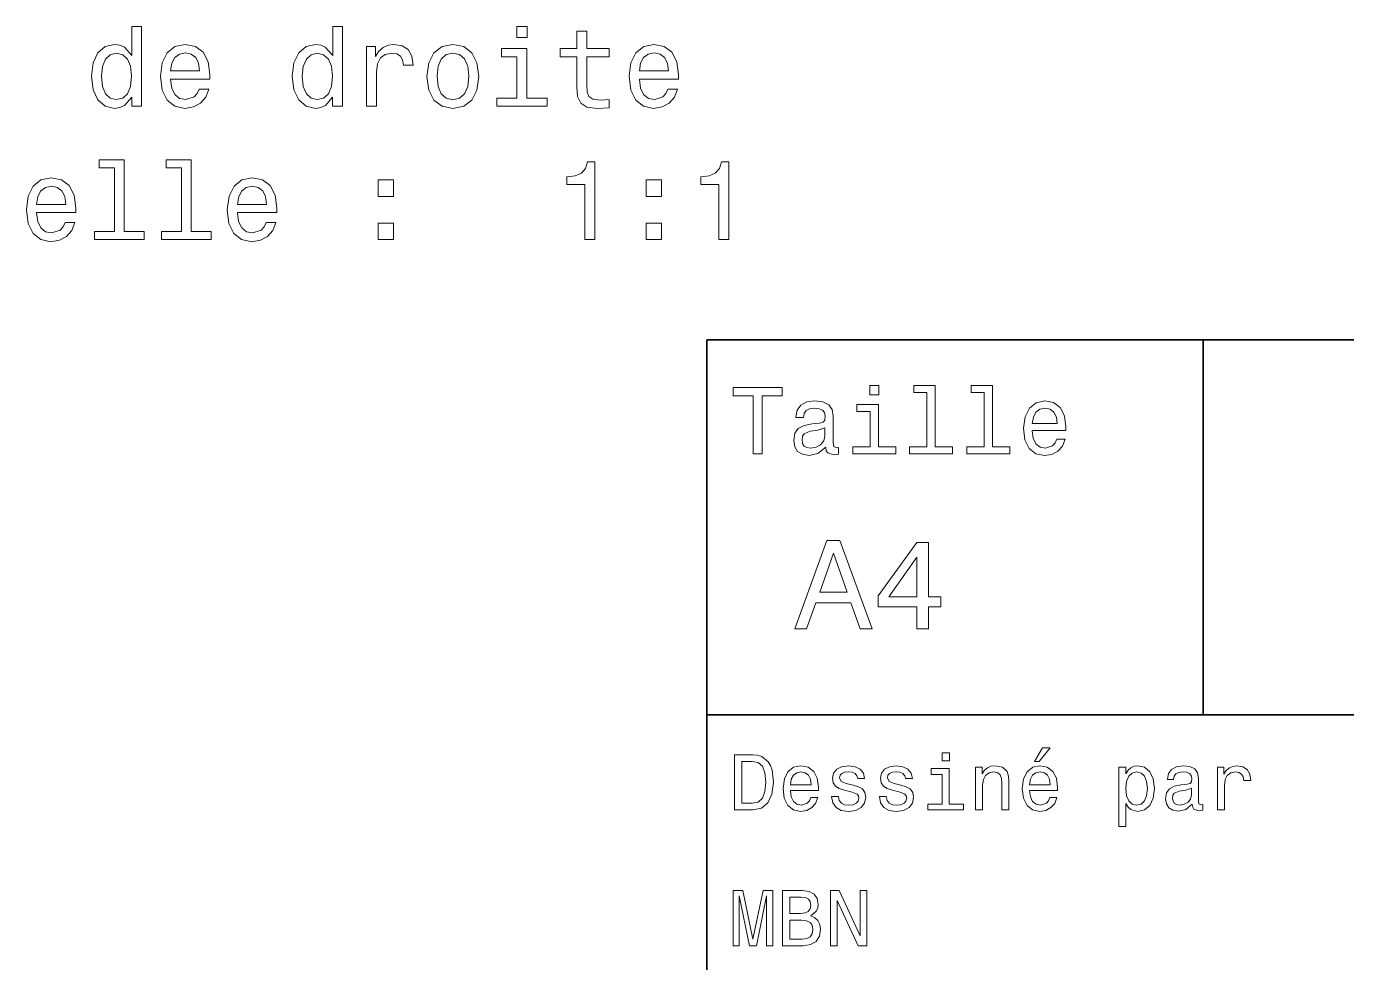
# Model space of a CAD drawing. Extents: x 0 to 297, y 0 to 210.
# Drawn here: x 66.1 to 126, y 41.8 to 84.2 of the extents above; entities that cross this region are included whole.
import ezdxf

# ---------------------------------------------------------------- set-up
doc = ezdxf.new("R2010")
doc.units = 0

msp = doc.modelspace()

# ---------------------------------------------------------------- linework, layer by layer
at = {"color": 7, "lineweight": 35}
for p, q in [((97, 10), (97, 70)), ((97, 70), (287, 70)), ((97, 53), (162, 53))]:
    msp.add_line(p, q, dxfattribs=at)
at = {"color": 7, "lineweight": 35, "ltscale": 0.425}
msp.add_line((119.5, 53), (119.5, 70), dxfattribs=at)
at = {"color": 7, "lineweight": 13}
for points in [[(70.923454, 81.017044), (70.923454, 80.598457), (71.367256, 80.598457), (71.367256, 84.219498), (70.928497, 84.219498), (70.928497, 82.893127), (70.590599, 83.276413), (70.383827, 83.367188), (70.146797, 83.402489), (69.718124, 83.301628), (69.385269, 83.019203), (69.168411, 82.565315), (69.092766, 81.955086), (69.168411, 81.344856), (69.385269, 80.885918), (69.718124, 80.598457), (70.146797, 80.50264), (70.383827, 80.537941), (70.595642, 80.628716)], [(80.031525, 81.017044), (80.031525, 80.598457), (80.475327, 80.598457), (80.475327, 84.219498), (80.036568, 84.219498), (80.036568, 82.893127), (79.698669, 83.276413), (79.491898, 83.367188), (79.254868, 83.402489), (78.826195, 83.301628), (78.49334, 83.019203), (78.276482, 82.565315), (78.200836, 81.955086), (78.276482, 81.344856), (78.49334, 80.885918), (78.826195, 80.598457), (79.254868, 80.50264), (79.491898, 80.537941), (79.703712, 80.628716)], [(88.847084, 84.219498), (88.378067, 84.219498), (88.378067, 83.715172), (88.847084, 83.715172)], [(91.106445, 82.837654), (91.106445, 81.481026), (91.136703, 81.042259), (91.277924, 80.73967), (91.560341, 80.563156), (92.039444, 80.50264), (92.563942, 80.527855), (92.563942, 80.91114), (92.180656, 80.880875), (91.832672, 80.921227), (91.646072, 81.047302), (91.565384, 81.259117), (91.550255, 81.556671), (91.550255, 82.837654), (92.563942, 82.837654), (92.563942, 83.215889), (91.550255, 83.215889), (91.550255, 84.007683), (91.106445, 84.007683), (91.106445, 83.215889), (90.339874, 83.215889), (90.339874, 82.837654)], [(72.68354, 81.823959), (74.458755, 81.823959), (74.463799, 82.030731), (74.38311, 82.610703), (74.161209, 83.044426), (73.808182, 83.306671), (73.339157, 83.402489), (72.880226, 83.301628), (72.527199, 83.019203), (72.300255, 82.560272), (72.219566, 81.955086), (72.295212, 81.33477), (72.522156, 80.880875), (72.87014, 80.598457), (73.324028, 80.50264), (73.717407, 80.568199), (74.040169, 80.73967), (74.277199, 81.012001), (74.413368, 81.375114), (73.974609, 81.375114), (73.883827, 81.173386), (73.752701, 81.022087), (73.379509, 80.901054), (73.092041, 80.956528), (72.875183, 81.133041), (72.733971, 81.420502), (72.68354, 81.80883)], [(81.56971, 80.598457), (82.013512, 80.598457), (82.013512, 82.146729), (82.058899, 82.519928), (82.195068, 82.787216), (82.416969, 82.948601), (82.714523, 83.004074), (82.936424, 82.968773), (83.102852, 82.867912), (83.203712, 82.696442), (83.239014, 82.464455), (83.687866, 82.464455), (83.62735, 82.872955), (83.460922, 83.165459), (83.18354, 83.341972), (82.805298, 83.402489), (82.548096, 83.362144), (82.326195, 83.261284), (82.129509, 83.089813), (81.973167, 82.857826), (81.973167, 83.306671), (81.56971, 83.306671)], [(84.308182, 81.950043), (84.38887, 81.33477), (84.620857, 80.880875), (84.989014, 80.598457), (85.483253, 80.50264), (85.972443, 80.598457), (86.340599, 80.875832), (86.572586, 81.329727), (86.658325, 81.950043), (86.572586, 82.565315), (86.340599, 83.024246), (85.972443, 83.301628), (85.483253, 83.402489), (84.989014, 83.301628), (84.620857, 83.019203), (84.38887, 82.565315)], [(88.831955, 80.971657), (88.831955, 83.215889), (87.692184, 83.215889), (87.692184, 82.837654), (88.388153, 82.837654), (88.388153, 80.971657), (87.48037, 80.971657), (87.48037, 80.598457), (89.749817, 80.598457), (89.749817, 80.971657)], [(93.935699, 81.823959), (95.710915, 81.823959), (95.715958, 82.030731), (95.635269, 82.610703), (95.413361, 83.044426), (95.060333, 83.306671), (94.591324, 83.402489), (94.132385, 83.301628), (93.779358, 83.019203), (93.552414, 82.560272), (93.471725, 81.955086), (93.547371, 81.33477), (93.774315, 80.880875), (94.122299, 80.598457), (94.576187, 80.50264), (94.969559, 80.568199), (95.292328, 80.73967), (95.529358, 81.012001), (95.665527, 81.375114), (95.226761, 81.375114), (95.135986, 81.173386), (95.004868, 81.022087), (94.631668, 80.901054), (94.3442, 80.956528), (94.127342, 81.133041), (93.98613, 81.420502), (93.935699, 81.80883)], [(70.222443, 83.004074), (70.514954, 82.933472), (70.736855, 82.736786), (70.867981, 82.408974), (70.918411, 81.955086), (70.867981, 81.496155), (70.736855, 81.168343), (70.514954, 80.966614), (70.222443, 80.901054), (69.945068, 80.966614), (69.733253, 81.168343), (69.592041, 81.501198), (69.546654, 81.955086), (69.592041, 82.403931), (69.733253, 82.731743), (69.945068, 82.933472)], [(72.68354, 82.197159), (72.739014, 82.545143), (72.875183, 82.802345), (73.081955, 82.958687), (73.354294, 83.01416), (73.621582, 82.958687), (73.828354, 82.802345), (73.954437, 82.545143), (73.999825, 82.197159)], [(79.330521, 83.004074), (79.623024, 82.933472), (79.844925, 82.736786), (79.976051, 82.408974), (80.026482, 81.955086), (79.976051, 81.496155), (79.844925, 81.168343), (79.623024, 80.966614), (79.330521, 80.901054), (79.053139, 80.966614), (78.841324, 81.168343), (78.700111, 81.501198), (78.654724, 81.955086), (78.700111, 82.403931), (78.841324, 82.731743), (79.053139, 82.933472)], [(84.76207, 81.955086), (84.807457, 82.408974), (84.948669, 82.736786), (85.175613, 82.938515), (85.483253, 83.009117), (85.785843, 82.938515), (86.012787, 82.741829), (86.153999, 82.408974), (86.204437, 81.955086), (86.153999, 81.496155), (86.012787, 81.1633), (85.785843, 80.961571), (85.483253, 80.896011), (85.175613, 80.961571), (84.948669, 81.1633), (84.807457, 81.496155)], [(93.935699, 82.197159), (93.991173, 82.545143), (94.127342, 82.802345), (94.334114, 82.958687), (94.606445, 83.01416), (94.873741, 82.958687), (95.080513, 82.802345), (95.206589, 82.545143), (95.251984, 82.197159)], [(70.141754, 77.799469), (70.141754, 74.924828), (69.228928, 74.924828), (69.228928, 74.551628), (71.49334, 74.551628), (71.49334, 74.924828), (70.585556, 74.924828), (70.585556, 78.172668), (69.445786, 78.172668), (69.445786, 77.799469)], [(73.17778, 77.799469), (73.17778, 74.924828), (72.264954, 74.924828), (72.264954, 74.551628), (74.529358, 74.551628), (74.529358, 74.924828), (73.621582, 74.924828), (73.621582, 78.172668), (72.481812, 78.172668), (72.481812, 77.799469)], [(91.464523, 74.551628), (91.923447, 74.551628), (91.923447, 78.076843), (91.580513, 78.076843), (91.489731, 77.769211), (91.308182, 77.562439), (91.0308, 77.441399), (90.647514, 77.401054), (90.647514, 77.042984), (91.464523, 77.042984)], [(97.53656, 74.551628), (97.995499, 74.551628), (97.995499, 78.076843), (97.652557, 78.076843), (97.561783, 77.769211), (97.380219, 77.562439), (97.102844, 77.441399), (96.719559, 77.401054), (96.719559, 77.042984), (97.53656, 77.042984)], [(66.611496, 75.77713), (68.386711, 75.77713), (68.391754, 75.983902), (68.311066, 76.563873), (68.089157, 76.997597), (67.736137, 77.259842), (67.267113, 77.355659), (66.808182, 77.254799), (66.455154, 76.972374), (66.22821, 76.513443), (66.147514, 75.908257), (66.223167, 75.287941), (66.450111, 74.834045), (66.798096, 74.551628), (67.251984, 74.455811), (67.645355, 74.52137), (67.968124, 74.692841), (68.205154, 74.965172), (68.341324, 75.328285), (67.902557, 75.328285), (67.811783, 75.126556), (67.680656, 74.975258), (67.307457, 74.854225), (67.019997, 74.909698), (66.803139, 75.086212), (66.661926, 75.373672), (66.611496, 75.762001)], [(75.719566, 75.77713), (77.494781, 75.77713), (77.499825, 75.983902), (77.419128, 76.563873), (77.197227, 76.997597), (76.844208, 77.259842), (76.375183, 77.355659), (75.916252, 77.254799), (75.563225, 76.972374), (75.336281, 76.513443), (75.255585, 75.908257), (75.331238, 75.287941), (75.558182, 74.834045), (75.906166, 74.551628), (76.360054, 74.455811), (76.753426, 74.52137), (77.076195, 74.692841), (77.313225, 74.965172), (77.449387, 75.328285), (77.010628, 75.328285), (76.919853, 75.126556), (76.788727, 74.975258), (76.415527, 74.854225), (76.128067, 74.909698), (75.911209, 75.086212), (75.769997, 75.373672), (75.719566, 75.762001)], [(82.099243, 76.5084), (82.795212, 76.5084), (82.795212, 77.259842), (82.099243, 77.259842)], [(94.243332, 76.5084), (94.939301, 76.5084), (94.939301, 77.259842), (94.243332, 77.259842)], [(66.611496, 76.15033), (66.666969, 76.498314), (66.803139, 76.755516), (67.009911, 76.911858), (67.282242, 76.967331), (67.549538, 76.911858), (67.75631, 76.755516), (67.882385, 76.498314), (67.92778, 76.15033)], [(75.719566, 76.15033), (75.77504, 76.498314), (75.911209, 76.755516), (76.117981, 76.911858), (76.390312, 76.967331), (76.657608, 76.911858), (76.86438, 76.755516), (76.990456, 76.498314), (77.035843, 76.15033)], [(82.099243, 74.551628), (82.795212, 74.551628), (82.795212, 75.30307), (82.099243, 75.30307)], [(94.243332, 74.551628), (94.939301, 74.551628), (94.939301, 75.30307), (94.243332, 75.30307)], [(99.102303, 64.837173), (99.5, 64.837173), (99.5, 67.47406), (100.407784, 67.47406), (100.407784, 67.837173), (98.190201, 67.837173), (98.190201, 67.47406), (99.102303, 67.47406)], [(104.786743, 67.940918), (104.384727, 67.940918), (104.384727, 67.508644), (104.786743, 67.508644)], [(106.969742, 67.621033), (106.969742, 65.157059), (106.187317, 65.157059), (106.187317, 64.837173), (108.128242, 64.837173), (108.128242, 65.157059), (107.350143, 65.157059), (107.350143, 67.940918), (106.373199, 67.940918), (106.373199, 67.621033)], [(109.572044, 67.621033), (109.572044, 65.157059), (108.789627, 65.157059), (108.789627, 64.837173), (110.730545, 64.837173), (110.730545, 65.157059), (109.952454, 65.157059), (109.952454, 67.940918), (108.975502, 67.940918), (108.975502, 67.621033)], [(102.387611, 65.139771), (102.387611, 65.126801), (102.409225, 64.979828), (102.47406, 64.876076), (102.746399, 64.793945), (102.958214, 64.828529), (102.958214, 65.122475), (102.867432, 65.109505), (102.746399, 65.165703), (102.724785, 65.338615), (102.724785, 66.540344), (102.672913, 66.84726), (102.521614, 67.0634), (102.257927, 67.193085), (101.886169, 67.240631), (101.523056, 67.188759), (101.255043, 67.041786), (101.086456, 66.812675), (101.030258, 66.510086), (101.030258, 66.484146), (101.371758, 66.484146), (101.402016, 66.665703), (101.497116, 66.795387), (101.65274, 66.873199), (101.873199, 66.903458), (102.085014, 66.881844), (102.236313, 66.817001), (102.327087, 66.704605), (102.357346, 66.548988), (102.340057, 66.367432), (102.270897, 66.276657), (102.097984, 66.233429), (101.773773, 66.198845), (101.402016, 66.121033), (101.138329, 65.982704), (100.982712, 65.766571), (100.935158, 65.446686), (100.978386, 65.161385), (101.112389, 64.949562), (101.328529, 64.815559), (101.626801, 64.768013), (102.028816, 64.858788)], [(104.773773, 65.157059), (104.773773, 67.080688), (103.796829, 67.080688), (103.796829, 66.756485), (104.393372, 66.756485), (104.393372, 65.157059), (103.615273, 65.157059), (103.615273, 64.837173), (105.560516, 64.837173), (105.560516, 65.157059)], [(111.750717, 65.887604), (113.272339, 65.887604), (113.276657, 66.064842), (113.207497, 66.561958), (113.017288, 66.933716), (112.714699, 67.158501), (112.312683, 67.240631), (111.919312, 67.154175), (111.616714, 66.912102), (111.422188, 66.51873), (111.353027, 66), (111.41787, 65.4683), (111.612396, 65.079247), (111.91066, 64.837173), (112.299713, 64.755043), (112.636887, 64.811234), (112.913544, 64.958214), (113.116714, 65.191643), (113.233429, 65.502876), (112.857346, 65.502876), (112.779541, 65.329971), (112.667145, 65.200287), (112.34726, 65.096542), (112.100868, 65.144089), (111.914986, 65.295387), (111.793945, 65.541786), (111.750717, 65.874634)], [(111.750717, 66.207489), (111.798271, 66.50576), (111.914986, 66.726219), (112.092216, 66.860229), (112.325653, 66.907776), (112.554756, 66.860229), (112.731987, 66.726219), (112.840057, 66.50576), (112.878967, 66.207489)], [(102.344383, 65.649857), (102.292511, 65.425072), (102.154182, 65.252159), (101.946686, 65.139771), (101.691643, 65.100861), (101.527374, 65.122475), (101.41066, 65.191643), (101.337173, 65.312675), (101.315559, 65.481262), (101.332855, 65.632561), (101.402016, 65.740631), (101.678673, 65.861671), (102.028816, 65.913544), (102.344383, 66.017288)], [(100.982712, 56.9049), (101.51297, 56.9049), (101.933716, 58.080692), (103.530258, 58.080692), (103.951012, 56.9049), (104.492798, 56.9049), (103.028816, 60.910664), (102.440926, 60.910664)], [(106.521614, 56.9049), (107.040344, 56.9049), (107.040344, 57.896255), (107.610954, 57.896255), (107.610954, 58.357349), (107.040344, 58.357349), (107.040344, 60.818443), (106.515854, 60.818443), (104.763687, 58.403458), (104.763687, 57.896255), (106.521614, 57.896255)], [(102.118156, 58.570606), (102.734871, 60.334293), (103.351585, 58.570606)], [(105.247841, 58.357349), (106.521614, 60.149857), (106.521614, 58.357349)], [(111.84726, 50.88797), (112.059799, 50.88797), (112.560516, 51.500362), (112.207489, 51.500362)], [(99.080688, 51.190563), (98.248558, 51.190563), (98.248558, 48.690563), (99.080688, 48.690563), (99.473343, 48.769814), (99.765129, 49.011169), (99.945244, 49.40382), (100.010086, 49.940563), (99.952446, 50.488113), (99.880402, 50.70425), (99.779541, 50.877163), (99.487755, 51.111313), (99.296829, 51.168949)], [(99.055473, 50.891571), (99.329254, 50.837536), (99.516571, 50.671829), (99.628242, 50.376442), (99.664268, 49.940563), (99.624641, 49.519093), (99.51297, 49.223705), (99.322044, 49.047192), (99.055473, 48.989555), (98.583572, 48.989555), (98.583572, 50.891571)], [(107.992798, 51.27702), (107.657784, 51.27702), (107.657784, 50.916786), (107.992798, 50.916786)], [(100.784584, 49.565922), (102.052597, 49.565922), (102.056198, 49.713619), (101.998558, 50.127884), (101.840057, 50.437683), (101.587898, 50.625), (101.252884, 50.693443), (100.925072, 50.621399), (100.672913, 50.41967), (100.510803, 50.091862), (100.453171, 49.659584), (100.507202, 49.216499), (100.669312, 48.892292), (100.91787, 48.690563), (101.242073, 48.62212), (101.523056, 48.668949), (101.753601, 48.791428), (101.922913, 48.98595), (102.020172, 49.245319), (101.706772, 49.245319), (101.64193, 49.101227), (101.548271, 48.993156), (101.2817, 48.9067), (101.07637, 48.946327), (100.921471, 49.072407), (100.820602, 49.27774), (100.784584, 49.555115)], [(100.784584, 49.832493), (100.824211, 50.081055), (100.921471, 50.264771), (101.069168, 50.376442), (101.263687, 50.416069), (101.454613, 50.376442), (101.602303, 50.264771), (101.69236, 50.081055), (101.724785, 49.832493)], [(103.623199, 49.818085), (103.317001, 49.890129), (103.090057, 49.972984), (103.014412, 50.142292), (103.036026, 50.261169), (103.111671, 50.347622), (103.234146, 50.401657), (103.41066, 50.423271), (103.579971, 50.401657), (103.713257, 50.336815), (103.799713, 50.239555), (103.835732, 50.109871), (104.145531, 50.109871), (104.145531, 50.117077), (104.091499, 50.351227), (103.943802, 50.534943), (103.713257, 50.650219), (103.41066, 50.693443), (103.104469, 50.650219), (102.881126, 50.531342), (102.740631, 50.354828), (102.697403, 50.131485), (102.729828, 49.915348), (102.830688, 49.76405), (102.996399, 49.655983), (103.237755, 49.580334), (103.590775, 49.493877), (103.806915, 49.40382), (103.864555, 49.331772), (103.886169, 49.223705), (103.853745, 49.09042), (103.767288, 48.989555), (103.626801, 48.924713), (103.439484, 48.903099), (103.241356, 48.924713), (103.09726, 49.000362), (103, 49.122841), (102.960373, 49.292149), (102.654175, 49.292149), (102.704613, 49.003963), (102.852303, 48.795029), (103.086456, 48.668949), (103.41066, 48.62212), (103.749283, 48.668949), (103.997841, 48.795029), (104.149139, 48.996758), (104.203171, 49.259727), (104.163544, 49.486671), (104.051872, 49.641571), (103.868156, 49.742435)], [(105.791786, 49.818085), (105.485588, 49.890129), (105.258644, 49.972984), (105.182999, 50.142292), (105.204613, 50.261169), (105.280258, 50.347622), (105.40274, 50.401657), (105.579254, 50.423271), (105.748558, 50.401657), (105.881844, 50.336815), (105.9683, 50.239555), (106.004326, 50.109871), (106.314117, 50.109871), (106.314117, 50.117077), (106.260086, 50.351227), (106.112396, 50.534943), (105.881844, 50.650219), (105.579254, 50.693443), (105.273056, 50.650219), (105.049713, 50.531342), (104.909225, 50.354828), (104.865997, 50.131485), (104.898415, 49.915348), (104.999283, 49.76405), (105.164986, 49.655983), (105.406342, 49.580334), (105.759369, 49.493877), (105.975502, 49.40382), (106.033142, 49.331772), (106.054756, 49.223705), (106.022339, 49.09042), (105.935883, 48.989555), (105.795387, 48.924713), (105.60807, 48.903099), (105.409943, 48.924713), (105.265854, 49.000362), (105.168587, 49.122841), (105.12896, 49.292149), (104.822769, 49.292149), (104.873199, 49.003963), (105.020897, 48.795029), (105.255043, 48.668949), (105.579254, 48.62212), (105.91787, 48.668949), (106.166428, 48.795029), (106.317726, 48.996758), (106.371758, 49.259727), (106.33213, 49.486671), (106.220459, 49.641571), (106.036743, 49.742435)], [(107.981987, 48.957134), (107.981987, 50.560158), (107.16787, 50.560158), (107.16787, 50.289986), (107.664986, 50.289986), (107.664986, 48.957134), (107.016571, 48.957134), (107.016571, 48.690563), (108.637611, 48.690563), (108.637611, 48.957134)], [(109.181557, 48.690563), (109.498558, 48.690563), (109.498558, 49.807278), (109.530983, 50.063042), (109.635445, 50.250362), (109.797546, 50.365635), (110.013687, 50.408863), (110.1866, 50.372841), (110.29467, 50.275578), (110.348701, 50.113472), (110.366714, 49.897335), (110.366714, 48.690563), (110.683716, 48.690563), (110.683716, 49.962177), (110.669312, 50.217941), (110.604469, 50.430477), (110.39193, 50.625), (110.060516, 50.693443), (109.876801, 50.668228), (109.721901, 50.599785), (109.588615, 50.484512), (109.484146, 50.329613), (109.484146, 50.625), (109.181557, 50.625)], [(111.627518, 49.565922), (112.895531, 49.565922), (112.899132, 49.713619), (112.841499, 50.127884), (112.682999, 50.437683), (112.430832, 50.625), (112.095825, 50.693443), (111.768013, 50.621399), (111.515854, 50.41967), (111.353745, 50.091862), (111.296112, 49.659584), (111.350143, 49.216499), (111.512245, 48.892292), (111.760803, 48.690563), (112.085014, 48.62212), (112.365997, 48.668949), (112.596542, 48.791428), (112.765854, 48.98595), (112.863113, 49.245319), (112.549713, 49.245319), (112.484871, 49.101227), (112.391212, 48.993156), (112.124641, 48.9067), (111.919312, 48.946327), (111.764412, 49.072407), (111.663544, 49.27774), (111.627518, 49.555115)], [(111.627518, 49.832493), (111.667145, 50.081055), (111.764412, 50.264771), (111.912102, 50.376442), (112.106628, 50.416069), (112.297546, 50.376442), (112.445244, 50.264771), (112.535301, 50.081055), (112.567726, 49.832493)], [(115.986313, 50.326012), (115.986313, 50.625), (115.669312, 50.625), (115.669312, 47.941284), (115.986313, 47.941284), (115.986313, 48.98595), (116.097984, 48.816643), (116.22406, 48.704971), (116.541069, 48.62212), (116.843658, 48.690563), (117.081413, 48.895893), (117.236313, 49.2201), (117.293945, 49.659584), (117.236313, 50.095463), (117.081413, 50.41967), (116.843658, 50.621399), (116.541069, 50.693443), (116.368156, 50.671829), (116.220459, 50.603386), (116.094383, 50.488113)], [(116.48703, 48.9067), (116.274498, 48.953533), (116.119598, 49.097622), (116.022339, 49.331772), (115.989914, 49.659584), (116.022339, 49.983791), (116.119598, 50.217941), (116.274498, 50.358429), (116.48703, 50.408863), (116.681557, 50.358429), (116.836456, 50.21434), (116.933716, 49.98019), (116.969742, 49.659584), (116.933716, 49.335377), (116.836456, 49.097622), (116.681557, 48.953533)], [(119.005043, 48.942726), (119.005043, 48.931919), (119.023056, 48.809441), (119.077087, 48.722984), (119.304031, 48.654541), (119.480545, 48.683357), (119.480545, 48.928314), (119.4049, 48.917507), (119.304031, 48.96434), (119.286026, 49.108429), (119.286026, 50.109871), (119.242798, 50.365635), (119.116714, 50.54575), (118.896973, 50.65382), (118.587173, 50.693443), (118.284584, 50.650219), (118.061241, 50.52774), (117.920746, 50.336815), (117.873917, 50.084656), (117.873917, 50.063042), (118.158501, 50.063042), (118.183716, 50.21434), (118.26297, 50.322407), (118.392654, 50.387249), (118.57637, 50.412464), (118.752884, 50.394455), (118.878967, 50.34042), (118.954613, 50.246758), (118.979828, 50.117077), (118.965416, 49.965778), (118.907784, 49.890129), (118.763687, 49.854107), (118.493515, 49.825291), (118.183716, 49.760448), (117.963974, 49.645176), (117.834297, 49.465057), (117.79467, 49.19849), (117.830688, 48.960735), (117.942368, 48.784222), (118.122482, 48.67255), (118.37104, 48.632927), (118.706055, 48.708576)], [(120.143372, 48.690563), (120.460373, 48.690563), (120.460373, 49.796471), (120.492798, 50.063042), (120.590057, 50.253963), (120.748558, 50.369236), (120.961098, 50.408863), (121.119598, 50.383648), (121.238472, 50.3116), (121.310516, 50.189121), (121.335739, 50.023415), (121.656342, 50.023415), (121.613113, 50.315205), (121.49424, 50.524136), (121.296112, 50.650219), (121.02594, 50.693443), (120.842224, 50.664627), (120.683716, 50.592579), (120.543228, 50.4701), (120.431557, 50.304398), (120.431557, 50.625), (120.143372, 50.625)], [(118.969025, 49.367798), (118.925797, 49.180477), (118.810516, 49.036385), (118.637611, 48.942726), (118.425072, 48.910305), (118.288185, 48.928314), (118.190926, 48.98595), (118.129684, 49.086815), (118.111671, 49.227306), (118.126083, 49.353386), (118.183716, 49.443443), (118.414268, 49.544312), (118.706055, 49.587536), (118.969025, 49.673992)], [(98.183716, 42.530979), (98.461098, 42.530979), (98.461098, 44.80043), (98.929398, 42.530979), (99.239197, 42.530979), (99.703888, 44.80043), (99.703888, 42.530979), (99.984871, 42.530979), (99.984871, 45.030979), (99.545387, 45.030979), (99.084297, 42.826366), (98.626801, 45.030979), (98.183716, 45.030979)], [(101.703171, 43.881844), (101.95533, 44.090778), (102.020172, 44.231266), (102.041786, 44.404179), (101.994957, 44.674351), (101.854469, 44.868874), (101.627518, 44.987751), (101.310516, 45.030979), (100.420746, 45.030979), (100.420746, 42.530979), (101.360954, 42.530979), (101.695969, 42.581413), (101.944527, 42.729107), (102.099426, 42.963257), (102.153458, 43.280258), (102.12104, 43.492794), (102.034584, 43.669308), (101.894089, 43.798992)], [(102.600143, 42.530979), (102.899139, 42.530979), (102.899139, 44.580692), (103.857346, 42.530979), (104.242798, 42.530979), (104.242798, 45.030979), (103.940201, 45.030979), (103.940201, 42.981266), (102.992798, 45.030979), (102.600143, 45.030979)], [(101.242073, 43.993515), (100.752159, 43.993515), (100.752159, 44.731987), (101.270897, 44.731987), (101.465416, 44.710373), (101.602303, 44.645531), (101.685158, 44.533859), (101.713974, 44.368156), (101.681557, 44.20245), (101.5951, 44.087173), (101.447403, 44.015129)], [(101.321327, 42.829971), (100.752159, 42.829971), (100.752159, 43.690922), (101.288902, 43.690922), (101.515854, 43.665707), (101.677956, 43.590057), (101.775215, 43.460373), (101.80764, 43.273052), (101.775215, 43.074928), (101.685158, 42.938038), (101.533859, 42.855186)]]:
    msp.add_lwpolyline(points, close=True, dxfattribs=at)

doc.saveas('drawing.dxf')
